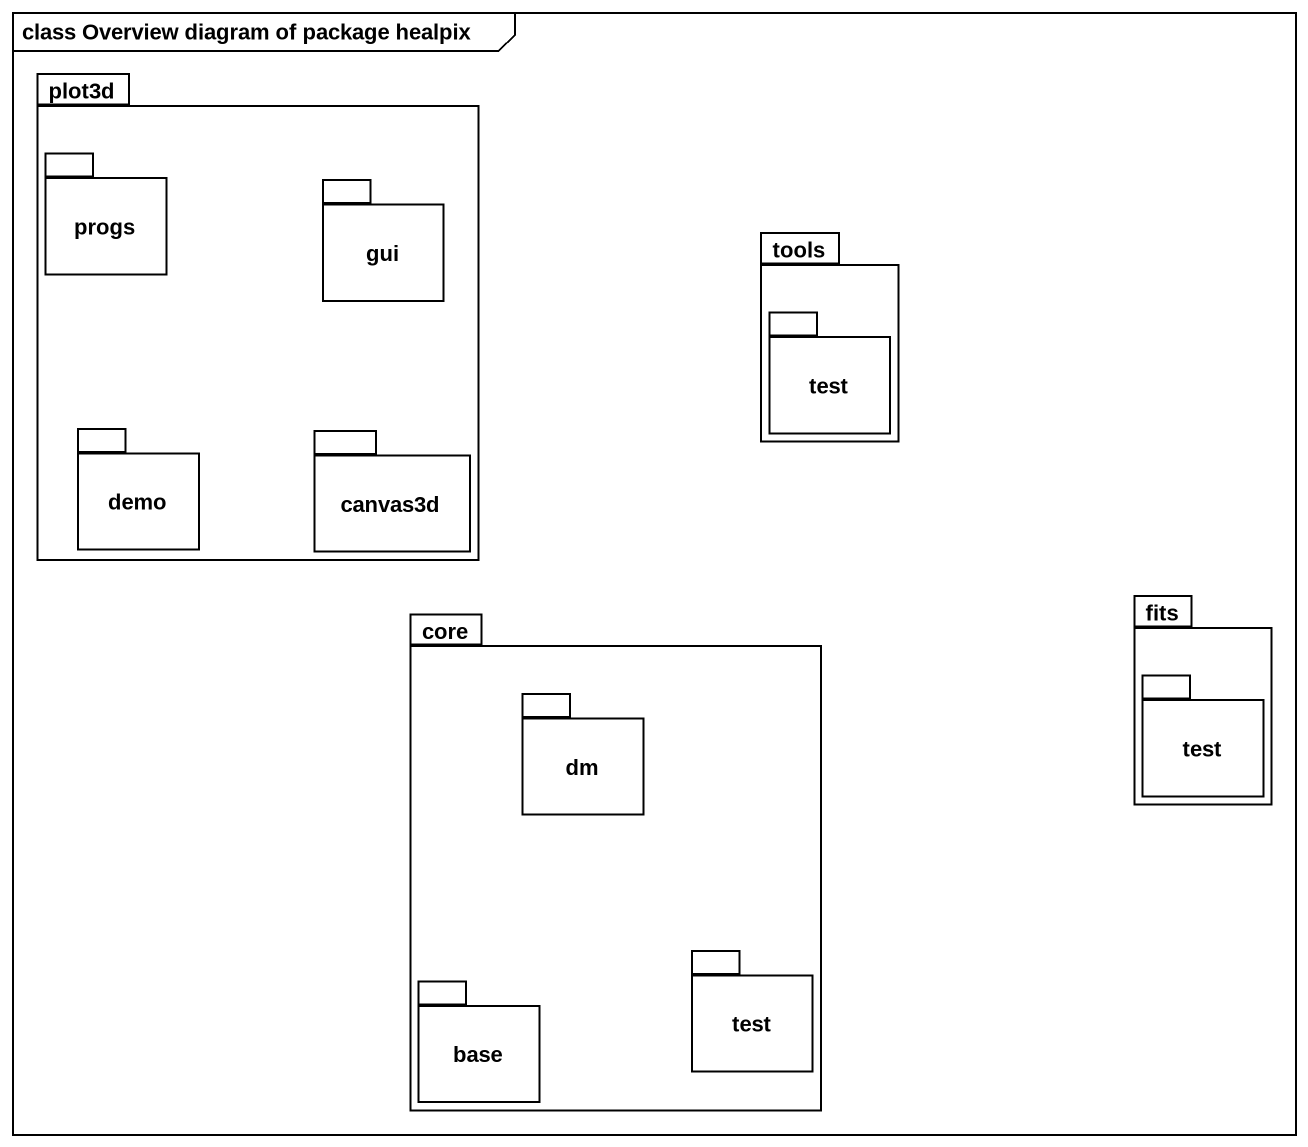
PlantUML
@startuml
mainframe class Overview diagram of package healpix
package plot3d {
  package progs {
  }
  package gui {
  }
  package demo {
  }
  package canvas3d {
  }
}
package tools {
  package test {
  }
}
package fits {
  package "test" as test_2 {
  }
}
package core {
  package dm {
  }
  package "test" as test_3 {
  }
  package base {
  }
}
@enduml
